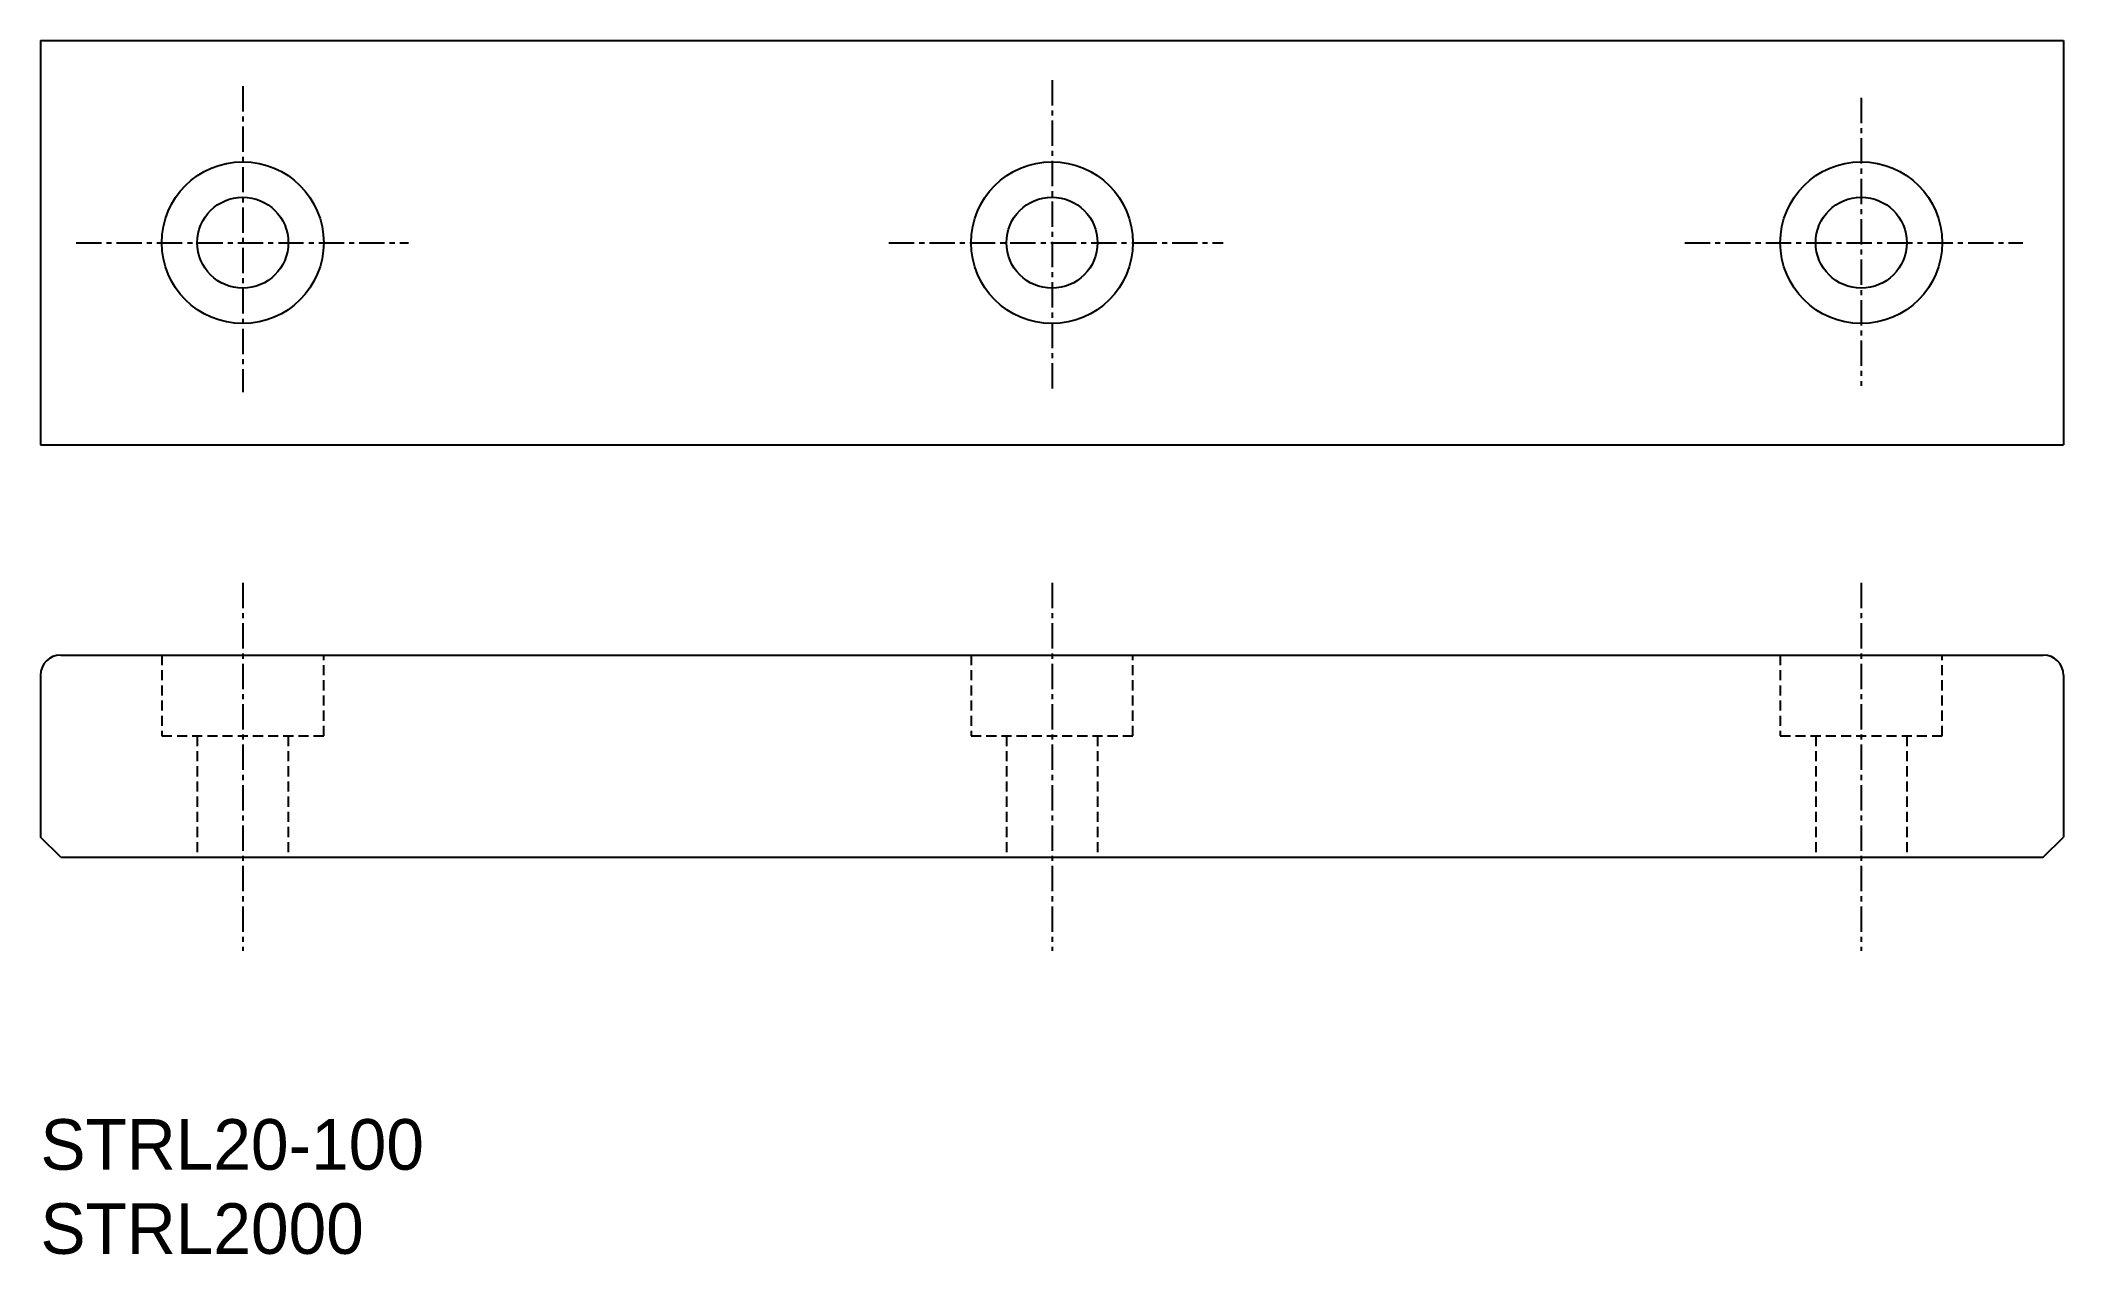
# Model space of a CAD drawing. Extents: x 10 to 110, y 10 to 70.
import ezdxf

# ---------------------------------------------------------------- set-up
doc = ezdxf.new("R2010")
doc.units = 0
doc.linetypes.add('CENTER', pattern=[2, 1.25, -0.25, 0.25, -0.25])
doc.linetypes.add('DASHED', pattern=[0.75, 0.5, -0.25])
doc.layers.get('0').update_dxf_attribs({"linetype": 'CONTINUOUS'})
doc.layers.add('CENTER', color=1, linetype='CENTER')

# ---------------------------------------------------------------- blocks, each defined once
blk = doc.blocks.new('*U2')
for s, p in [('STRL20-100', (323.22, 108.49)), ('STRL2000', (323.22, 104.33))]:
    blk.add_text(s, height=2.5).set_placement(p)

msp = doc.modelspace()

# ---------------------------------------------------------------- linework, layer by layer
at = {"color": 7, "linetype": 'CONTINUOUS'}
for p, q in [((10, 70), (110, 70)), ((10, 70), (10, 50)), ((110, 70), (110, 50)), ((10, 50), (110, 50)), ((11, 39.61), (109, 39.61)), ((10, 38.61), (10, 30.61)), ((110, 38.61), (110, 30.61)), ((11, 29.61), (10, 30.61)), ((109, 29.61), (110, 30.61)), ((11, 29.61), (109, 29.61))]:
    msp.add_line(p, q, dxfattribs=at)
at = {"color": 3, "linetype": 'DASHED'}
for p, q in [((16, 39.61), (16, 35.61)), ((24, 35.61), (24, 39.61)), ((56, 39.61), (56, 35.61)), ((64, 35.61), (64, 39.61)), ((96, 39.61), (96, 35.61)), ((104, 35.61), (104, 39.61)), ((16, 35.61), (24, 35.61)), ((17.75, 35.61), (17.75, 29.61)), ((22.25, 35.61), (22.25, 29.61)), ((56, 35.61), (64, 35.61)), ((57.75, 35.61), (57.75, 29.61)), ((62.25, 35.61), (62.25, 29.61)), ((96, 35.61), (104, 35.61)), ((97.75, 35.61), (97.75, 29.61)), ((102.25, 35.61), (102.25, 29.61))]:
    msp.add_line(p, q, dxfattribs=at)
at = {"color": 7, "linetype": 'CONTINUOUS'}
for centre, radius in [((20, 60), 4), ((60, 60), 4), ((100, 60), 4), ((20, 60), 2.25), ((60, 60), 2.25), ((100, 60), 2.25)]:
    msp.add_circle(centre, radius, dxfattribs=at)
for centre, start, end in [((11, 38.61), 90, 180), ((109, 38.61), 0, 90)]:
    msp.add_arc(centre, 1, start, end, dxfattribs=at)
at = {"layer": 'CENTER', "color": 1, "linetype": 'CENTER'}
for p, q in [((60, 68.04), (60, 52.72)), ((20, 67.74), (20, 52.61)), ((100, 67.16), (100, 52.92)), ((11.76, 60), (28.19, 60)), ((51.94, 60), (68.46, 60)), ((91.28, 60), (107.99, 60)), ((20, 43.18), (20, 24.98)), ((60, 43.18), (60, 24.98)), ((100, 43.18), (100, 24.98))]:
    msp.add_line(p, q, dxfattribs=at)

# ---------------------------------------------------------------- block references
at = {"color": 3}
msp.add_blockref('*U2', (-313.22, -94.33), dxfattribs=at)

doc.saveas('drawing.dxf')
